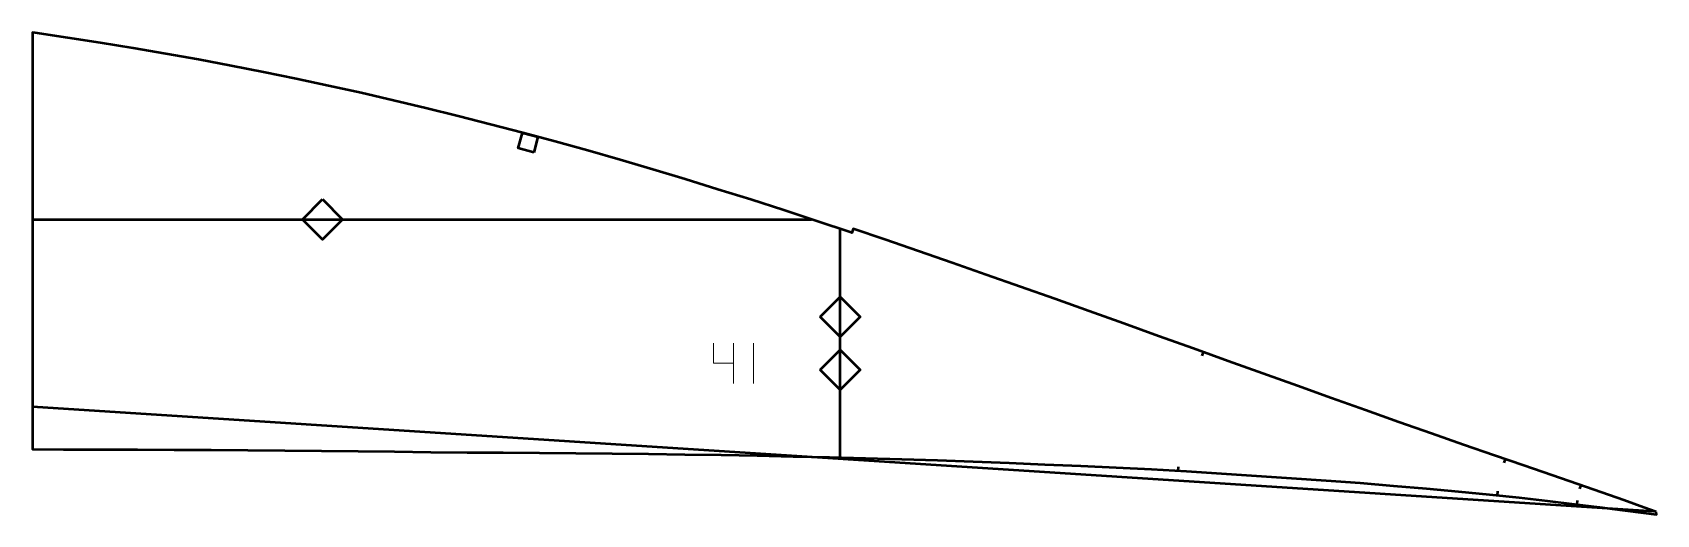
# Model space of a CAD drawing. Header units: metres. Extents: x 419 to 825, y 126 to 247.
import ezdxf

# ---------------------------------------------------------------- set-up
doc = ezdxf.new("R2010")
doc.units = ezdxf.units.M
doc.layers.add('Layer', color=1, linetype='Continuous', lineweight=50)
doc.layers.add('NumLabel', color=1, linetype='Continuous', lineweight=15)

msp = doc.modelspace()

# ---------------------------------------------------------------- linework, layer by layer
at = {"layer": 'Layer', "color": 7}
for p, q in [((419.29, 200), (613.86, 200)), ((485.76, 200), (497.76, 200)), ((621.06, 140.54), (621.06, 197.61)), ((621.06, 169.69), (621.06, 181.69)), ((621.06, 156.47), (621.06, 168.47)), ((419.29, 153.26), (824.23, 127.21))]:
    msp.add_line(p, q, dxfattribs=at)
at = {"layer": 'Layer'}
for p, q in [((711.7, 166.87), (711.37, 165.92)), ((705.46, 138.25), (705.37, 137.26)), ((787.11, 140.15), (786.79, 139.2)), ((785.24, 132.12), (785.14, 131.12)), ((805.1, 129.85), (805.02, 128.85)), ((806.03, 133.68), (805.71, 132.73))]:
    msp.add_line(p, q, dxfattribs=at)
for points in [[(824.8, 127.01), (821.74, 128.11), (816.75, 129.9), (811.27, 131.85), (805.29, 133.93), (798.79, 136.15), (791.81, 138.53), (784.42, 141.07), (776.7, 143.74), (768.73, 146.52), (760.55, 149.39), (752.22, 152.34), (743.77, 155.35), (735.23, 158.41), (726.61, 161.5), (717.95, 164.62), (709.26, 167.75), (700.57, 170.87), (691.89, 173.99), (683.25, 177.08), (674.63, 180.15), (666.06, 183.19), (657.52, 186.19), (649.03, 189.15), (640.58, 192.06), (632.18, 194.93), (624.28, 197.6), (623.96, 196.65), (623.51, 196.8), (615.2, 199.56), (606.93, 202.27), (598.7, 204.91), (590.51, 207.48), (582.35, 210), (574.21, 212.45), (566.09, 214.83), (557.98, 217.15), (549.88, 219.4), (541.8, 221.59), (533.71, 223.71), (525.62, 225.77), (517.54, 227.76), (509.45, 229.69), (501.35, 231.54), (493.25, 233.34), (485.14, 235.07), (477.02, 236.73), (468.9, 238.33), (460.76, 239.86), (452.62, 241.33), (444.47, 242.73), (436.31, 244.06), (428.14, 245.33), (419.96, 246.53), (419.29, 246.63), (419.29, 142.63), (427.01, 142.59), (436.25, 142.56), (445.49, 142.54), (454.7, 142.5), (463.91, 142.44), (473.12, 142.37), (482.32, 142.31), (491.5, 142.24), (500.62, 142.15), (509.72, 142.04), (518.8, 141.92), (527.84, 141.83), (536.88, 141.77), (545.94, 141.73), (554.99, 141.66), (564.06, 141.56), (573.16, 141.45), (582.25, 141.34), (591.3, 141.21), (600.29, 141.05), (609.29, 140.84), (618.33, 140.61), (627.38, 140.38), (636.39, 140.14), (645.34, 139.88), (654.26, 139.57), (663.2, 139.21), (672.17, 138.83), (681.11, 138.46), (689.98, 138.07), (698.75, 137.63), (707.49, 137.14), (716.26, 136.59), (725.05, 136.02), (733.78, 135.44), (742.39, 134.84), (750.87, 134.2), (759.24, 133.52), (767.45, 132.81), (775.45, 132.08), (783.18, 131.33), (790.61, 130.54), (797.71, 129.73), (804.44, 128.92), (810.7, 128.16), (816.45, 127.44), (821.7, 126.76), (824.93, 126.34), (824.8, 127.01)], [(544.48, 216.72), (540.62, 217.77), (541.66, 221.63), (545.52, 220.58), (544.48, 216.72)], [(491.76, 205), (496.76, 200), (491.76, 195), (486.76, 200), (491.76, 205)], [(616.06, 175.69), (621.06, 180.69), (626.06, 175.69), (621.06, 170.69), (616.06, 175.69)], [(616.06, 162.47), (621.06, 167.47), (626.06, 162.47), (621.06, 157.47), (616.06, 162.47)]]:
    msp.add_lwpolyline(points, close=True, dxfattribs=at)
at = {"layer": 'NumLabel', "color": 1}
for points in [[(589.38, 169.07), (589.38, 164.07), (594.38, 164.07), (594.38, 169.07), (594.38, 159.07)], [(599.38, 169.07), (599.38, 159.07)]]:
    msp.add_lwpolyline(points, dxfattribs=at)

doc.saveas('drawing.dxf')
